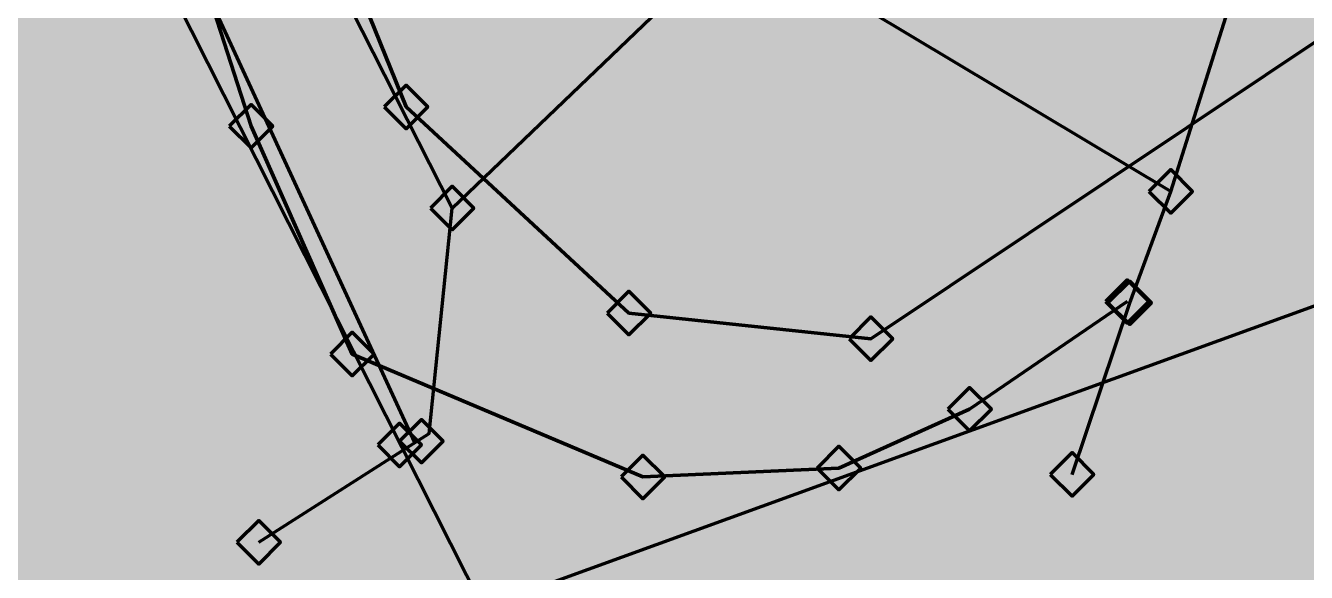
# Model space of a CAD drawing. Header units: inches. Extents: x 0 to 458, y -2 to 321.
# Drawn here: x 146.1 to 229.4, y 48 to 83.5 of the extents above; entities that cross this region are included whole.
import ezdxf

# ---------------------------------------------------------------- set-up
doc = ezdxf.new("R2010")
doc.units = ezdxf.units.IN
doc.header["$MEASUREMENT"] = 0
doc.layers.add('H', color=7, linetype='CONTINUOUS', lineweight=100)
doc.layers.add('P', color=250, linetype='CONTINUOUS', lineweight=100)

msp = doc.modelspace()

# ---------------------------------------------------------------- hatches: boundary and pattern name
at = {"layer": 'H', "linetype": 'Continuous'}
for color, points in [(7, [(-0.167, 296.167), (421, 296.167), (421, -1.833), (-0.167, -1.833)]), (0, [(185.75, 86.25), (184.167, 83.167), (183.583, 83.167), (185.25, 86.417), (183.417, 86.417), (183.417, 86.833), (185.75, 86.833), (185.75, 86.25), (188.5, 84.417), (188.083, 84.417), (188.083, 83.167), (187.583, 83.167), (187.583, 84.417), (186, 84.417), (186, 84.917), (187.667, 86.833), (188.083, 86.833), (188.083, 84.833), (188.5, 84.833), (188.5, 84.417), (185.75, 86.25), (187.583, 84.833), (187.583, 86.25), (186.417, 84.833), (187.583, 84.833), (185.75, 86.25), (189.75, 83.167), (189.167, 83.167), (189.167, 83.917), (189.75, 83.917), (189.75, 83.167), (185.75, 86.25), (192.75, 85), (192.75, 84.75), (192.75, 84.583), (192.667, 84.167), (192.583, 83.833), (192.5, 83.583), (192.333, 83.333), (192.083, 83.25), (191.833, 83.167), (191.583, 83.083), (191.333, 83.167), (191.083, 83.25), (190.833, 83.333), (190.667, 83.583), (190.583, 83.833), (190.5, 84.167), (190.417, 84.583), (190.417, 84.75), (190.417, 85), (190.417, 85.25), (190.417, 85.5), (190.5, 85.833), (190.583, 86.167), (190.75, 86.417), (190.833, 86.667), (191.083, 86.833), (191.333, 86.917), (191.583, 86.917), (191.917, 86.917), (192.083, 86.833), (192.333, 86.667), (192.5, 86.417), (192.583, 86.167), (192.667, 85.833), (192.75, 85.417), (192.75, 85.25), (192.75, 85), (185.75, 86.25), (192.167, 83.917), (192.167, 84.083), (192.25, 84.333), (192.25, 84.667), (192.25, 85), (192.25, 85.333), (192.25, 85.667), (192.167, 85.917), (192.167, 86.167), (191.917, 86.417), (191.75, 86.5), (191.583, 86.5), (191.25, 86.417), (191.083, 86.083), (191, 85.917), (190.917, 85.667), (190.917, 85.333), (190.917, 85), (190.917, 84.667), (190.917, 84.333), (191, 84.083), (191.083, 83.917), (191.25, 83.583), (191.417, 83.5), (191.583, 83.5), (191.917, 83.583), (192.167, 83.917), (185.75, 86.25), (195.333, 83.167), (193.5, 83.167), (193.5, 83.583), (194.167, 83.583), (194.167, 86), (193.5, 86), (193.5, 86.333), (193.833, 86.333), (194.083, 86.417), (194.25, 86.583), (194.25, 86.833), (194.667, 86.833), (194.667, 83.583), (195.333, 83.583), (195.333, 83.167)]), (0, [(201.25, 83.5), (199.667, 80.417), (199.167, 80.417), (200.833, 83.583), (198.917, 83.583), (198.917, 84.083), (201.25, 84.083), (201.25, 83.5), (202.667, 83.667), (202.417, 83.667), (202.167, 83.583), (202, 83.5), (201.833, 83.417), (201.75, 83.417), (201.75, 83.917), (202.25, 84.083), (202.75, 84.167), (203.167, 84.083), (203.5, 83.917), (203.75, 83.667), (203.833, 83.25), (203.667, 82.75), (203.167, 82.417), (203.417, 82.333), (203.667, 82.167), (203.833, 81.917), (203.917, 81.5), (203.833, 81), (203.583, 80.667), (203.167, 80.417), (202.667, 80.333), (202.167, 80.417), (201.667, 80.5), (201.667, 81.083), (201.75, 81.083), (202.167, 80.833), (202.667, 80.75), (202.917, 80.75), (203.167, 80.917), (203.333, 81.167), (203.417, 81.5), (203.333, 81.833), (203.167, 82), (202.917, 82.167), (202.667, 82.167), (202.417, 82.167), (202.417, 82.583), (202.583, 82.583), (203.167, 82.75), (203.333, 83.167), (203.25, 83.417), (203.167, 83.583), (202.917, 83.667), (202.667, 83.667), (201.25, 83.5), (205.25, 80.417), (204.667, 80.417), (204.667, 81.083), (205.25, 81.083), (205.25, 80.417), (201.25, 83.5), (207.833, 82.583), (207.75, 83.167), (207.583, 83.5), (207.333, 83.667), (207.083, 83.75), (206.583, 83.5), (206.417, 82.917), (206.5, 82.5), (206.667, 82.25), (206.917, 82.167), (207.167, 82.083), (207.5, 82.167), (207.833, 82.333), (207.833, 82.417), (207.833, 82.583), (201.25, 83.5), (205.917, 82.833), (206, 83.417), (206.25, 83.75), (206.667, 84), (207.083, 84.083), (207.583, 84), (207.917, 83.833), (208.167, 83.25), (208.333, 82.417), (208.167, 81.583), (207.917, 80.917), (207.417, 80.5), (206.667, 80.333), (206.417, 80.333), (206.25, 80.333), (206.25, 80.833), (206.417, 80.75), (206.75, 80.75), (207.5, 81.083), (207.833, 82), (207.417, 81.75), (207, 81.75), (206.667, 81.75), (206.333, 81.917), (206, 82.333), (205.917, 82.833), (201.25, 83.5), (211.167, 81.667), (210.667, 81.667), (210.667, 80.417), (210.25, 80.417), (210.25, 81.667), (208.583, 81.667), (208.583, 82.167), (210.25, 84.083), (210.667, 84.083), (210.667, 82), (211.167, 82), (211.167, 81.667), (201.25, 83.5), (210.25, 82), (210.25, 83.5), (209, 82), (210.25, 82)]), (0, [(170.25, 82.583), (168.667, 79.5), (168.167, 79.5), (169.833, 82.75), (168, 82.75), (168, 83.167), (170.25, 83.167), (170.25, 82.583), (173.083, 80.75), (172.667, 80.75), (172.667, 79.5), (172.167, 79.5), (172.167, 80.75), (170.583, 80.75), (170.583, 81.25), (172.25, 83.167), (172.667, 83.167), (172.667, 81.167), (173.083, 81.167), (173.083, 80.75), (170.25, 82.583), (172.167, 81.167), (172.167, 82.583), (170.917, 81.167), (172.167, 81.167), (170.25, 82.583), (174.25, 79.5), (173.667, 79.5), (173.667, 80.167), (174.25, 80.167), (174.25, 79.5), (170.25, 82.583), (177.167, 79.5), (175.333, 79.5), (175.333, 79.833), (176, 79.833), (176, 82.333), (175.333, 82.333), (175.333, 82.667), (175.667, 82.667), (175.917, 82.75), (176, 82.917), (176.083, 83.167), (176.5, 83.167), (176.5, 79.833), (177.167, 79.833), (177.167, 79.5), (170.25, 82.583), (178.833, 82.833), (178.5, 82.75), (178.25, 82.667), (178.083, 82.583), (177.917, 82.5), (177.917, 83), (178.083, 83.083), (178.333, 83.167), (178.583, 83.167), (178.833, 83.25), (179.083, 83.167), (179.25, 83.167), (179.583, 83), (179.833, 82.75), (179.917, 82.583), (179.917, 82.333), (179.917, 82.083), (179.75, 81.833), (179.5, 81.583), (179.25, 81.5), (179.5, 81.417), (179.75, 81.25), (179.917, 81), (180, 80.75), (180, 80.583), (180, 80.333), (179.917, 80.083), (179.667, 79.75), (179.5, 79.583), (179.333, 79.5), (179.083, 79.417), (178.75, 79.417), (178.5, 79.417), (178.25, 79.5), (178, 79.583), (177.75, 79.667), (177.75, 80.167), (177.833, 80.167), (178, 80), (178.25, 79.917), (178.5, 79.833), (178.75, 79.833), (179.083, 79.917), (179.333, 80), (179.5, 80.25), (179.5, 80.583), (179.417, 80.917), (179.333, 81.167), (179.083, 81.25), (178.75, 81.25), (178.5, 81.25), (178.5, 81.667), (178.667, 81.667), (179, 81.667), (179.25, 81.833), (179.417, 82), (179.417, 82.25), (179.417, 82.5), (179.25, 82.667), (179.083, 82.75), (178.833, 82.833)]), (0, [(150.667, 79.833), (149.083, 76.75), (148.583, 76.75), (150.25, 80), (148.333, 80), (148.333, 80.417), (150.667, 80.417), (150.667, 79.833), (153.417, 79.833), (151.833, 76.75), (151.333, 76.75), (153, 80), (151.167, 80), (151.167, 80.417), (153.417, 80.417), (153.417, 79.833), (150.667, 79.833), (154.667, 76.75), (154.083, 76.75), (154.083, 77.5), (154.667, 77.5), (154.667, 76.75), (150.667, 79.833), (157.75, 79.833), (156.167, 76.75), (155.667, 76.75), (157.333, 80), (155.417, 80), (155.417, 80.417), (157.75, 80.417), (157.75, 79.833), (150.667, 79.833), (160.5, 79.833), (158.917, 76.75), (158.417, 76.75), (160.083, 80), (158.167, 80), (158.167, 80.417), (160.5, 80.417), (160.5, 79.833)]), (0, [(169.417, 78.25), (170.833, 76.833), (172.25, 78.25), (170.833, 79.667)]), (0, [(159.333, 77), (160.75, 75.583), (162.167, 77), (160.75, 78.417)]), (0, [(223.167, 75.917), (221.583, 72.833), (221.083, 72.833), (222.75, 76.083), (220.833, 76.083), (220.833, 76.5), (223.167, 76.5), (223.167, 75.917), (224.667, 76.167), (224.333, 76.083), (224.083, 76), (223.917, 75.917), (223.75, 75.833), (223.75, 76.333), (223.917, 76.417), (224.167, 76.5), (224.417, 76.583), (224.667, 76.583), (224.917, 76.583), (225.083, 76.5), (225.417, 76.333), (225.667, 76.083), (225.75, 75.917), (225.75, 75.667), (225.75, 75.417), (225.583, 75.167), (225.333, 75), (225.083, 74.833), (225.333, 74.75), (225.583, 74.583), (225.75, 74.333), (225.833, 74.167), (225.833, 73.917), (225.833, 73.667), (225.75, 73.5), (225.5, 73.083), (225.333, 72.917), (225.083, 72.833), (224.917, 72.75), (224.583, 72.75), (224.333, 72.75), (224.083, 72.833), (223.833, 72.917), (223.583, 73), (223.583, 73.5), (223.667, 73.5), (223.833, 73.417), (224.083, 73.333), (224.333, 73.25), (224.583, 73.167), (224.917, 73.25), (225.167, 73.417), (225.25, 73.667), (225.333, 74), (225.25, 74.25), (225.083, 74.5), (224.833, 74.583), (224.583, 74.583), (224.333, 74.583), (224.333, 75), (224.5, 75), (224.833, 75.083), (225.083, 75.167), (225.25, 75.417), (225.25, 75.667), (225.25, 75.917), (225.083, 76), (224.833, 76.167), (224.667, 76.167), (223.167, 75.917), (227.167, 72.833), (226.583, 72.833), (226.583, 73.583), (227.167, 73.583), (227.167, 72.833), (223.167, 75.917), (229.75, 75), (229.75, 75.333), (229.667, 75.583), (229.583, 75.833), (229.5, 76), (229.25, 76.167), (229, 76.167), (228.75, 76.083), (228.5, 76), (228.417, 75.667), (228.333, 75.333), (228.333, 75.083), (228.417, 74.917), (228.583, 74.667), (228.833, 74.583), (229.083, 74.583), (229.417, 74.583), (229.75, 74.75), (229.75, 74.833), (229.75, 75), (223.167, 75.917), (227.833, 75.333), (227.833, 75.583), (227.917, 75.833), (228.083, 76.083), (228.167, 76.25), (228.333, 76.417), (228.583, 76.5), (228.75, 76.583), (229, 76.583), (229.25, 76.583), (229.5, 76.5), (229.833, 76.25), (230, 76), (230.083, 75.75), (230.167, 75.333), (230.25, 75.167), (230.25, 74.917), (230.167, 74.417), (230.167, 74), (230, 73.667), (229.833, 73.333), (229.583, 73.083), (229.333, 72.917), (229, 72.833), (228.583, 72.75), (228.417, 72.75), (228.167, 72.833), (228.167, 73.25), (228.417, 73.25), (228.667, 73.167), (228.917, 73.25), (229.083, 73.25), (229.417, 73.5), (229.5, 73.667), (229.583, 73.917), (229.667, 74.167), (229.75, 74.417), (229.5, 74.333), (229.333, 74.25), (228.917, 74.167), (228.583, 74.167), (228.25, 74.417), (228.083, 74.583), (227.917, 74.75), (227.917, 75), (227.833, 75.333), (223.167, 75.917), (233, 75.917), (231.417, 72.833), (230.917, 72.833), (232.583, 76.083), (230.667, 76.083), (230.667, 76.5), (233, 76.5), (233, 75.917)]), (0, [(176.417, 74.917), (174.833, 71.75), (174.333, 71.75), (176, 75), (174.083, 75), (174.083, 75.417), (176.417, 75.417), (176.417, 74.917), (179.25, 73), (178.833, 73), (178.833, 71.75), (178.333, 71.75), (178.333, 73), (176.75, 73), (176.75, 73.5), (178.333, 75.417), (178.833, 75.417), (178.833, 73.417), (179.25, 73.417), (179.25, 73), (176.417, 74.917), (178.333, 73.417), (178.333, 74.833), (177.083, 73.417), (178.333, 73.417), (176.417, 74.917), (180.417, 71.75), (179.833, 71.75), (179.833, 72.5), (180.417, 72.5), (180.417, 71.75), (176.417, 74.917), (182.167, 75.083), (181.917, 75.083), (181.667, 75), (181.5, 74.833), (181.333, 74.75), (181.25, 74.75), (181.25, 75.25), (181.75, 75.417), (182.25, 75.5), (182.667, 75.417), (183, 75.333), (183.25, 75), (183.333, 74.583), (183.167, 74.083), (182.667, 73.833), (182.667, 73.75), (182.917, 73.667), (183.167, 73.5), (183.333, 73.25), (183.417, 72.833), (183.333, 72.417), (183.083, 72), (182.667, 71.75), (182.167, 71.667), (181.667, 71.75), (181.167, 71.917), (181.167, 72.417), (181.25, 72.417), (181.667, 72.25), (182.167, 72.083), (182.417, 72.167), (182.667, 72.333), (182.833, 72.583), (182.917, 72.917), (182.833, 73.25), (182.667, 73.417), (182.417, 73.5), (182.167, 73.583), (181.917, 73.583), (181.917, 73.917), (182.083, 73.917), (182.667, 74.083), (182.833, 74.583), (182.75, 74.833), (182.667, 75), (182.417, 75.083), (182.167, 75.083), (176.417, 74.917), (185.75, 73.917), (185.667, 74.5), (185.5, 74.917), (185.25, 75.083), (185, 75.083), (184.583, 74.917), (184.333, 74.25), (184.417, 73.833), (184.583, 73.583), (184.833, 73.5), (185.083, 73.5), (185.417, 73.583), (185.75, 73.667), (185.75, 73.75), (185.75, 73.917), (176.417, 74.917), (183.833, 74.25), (184, 74.75), (184.25, 75.167), (184.583, 75.417), (185, 75.5), (185.5, 75.417), (185.833, 75.167), (186.167, 74.667), (186.25, 73.833), (186.167, 72.917), (185.833, 72.25), (185.333, 71.833), (184.583, 71.667), (184.417, 71.667), (184.167, 71.75), (184.167, 72.25), (184.417, 72.167), (184.667, 72.083), (185.417, 72.417), (185.75, 73.333), (185.333, 73.167), (185, 73.083), (184.583, 73.167), (184.25, 73.333), (184, 73.667), (183.833, 74.25)]), (0, [(219.167, 72.75), (220.583, 71.333), (222, 72.75), (220.583, 74.167)]), (0, [(172.417, 71.667), (173.833, 70.25), (175.25, 71.667), (173.833, 73.083)]), (0, [(220.5, 68.667), (218.833, 65.5), (218.333, 65.5), (220, 68.75), (218.167, 68.75), (218.167, 69.167), (220.5, 69.167), (220.5, 68.667), (223.25, 66.75), (222.833, 66.75), (222.833, 65.5), (222.333, 65.5), (222.333, 66.75), (220.75, 66.75), (220.75, 67.333), (222.417, 69.167), (222.833, 69.167), (222.833, 67.167), (223.25, 67.167), (223.25, 66.75), (220.5, 68.667), (222.333, 67.167), (222.333, 68.583), (221.167, 67.167), (222.333, 67.167), (220.5, 68.667), (224.5, 65.5), (223.917, 65.5), (223.917, 66.25), (224.5, 66.25), (224.5, 65.5), (220.5, 68.667), (227.5, 68.667), (225.917, 65.5), (225.417, 65.5), (227.083, 68.75), (225.25, 68.75), (225.25, 69.167), (227.5, 69.167), (227.5, 68.667), (220.5, 68.667), (230.333, 66.75), (229.917, 66.75), (229.917, 65.5), (229.417, 65.5), (229.417, 66.75), (227.833, 66.75), (227.833, 67.333), (229.5, 69.167), (229.917, 69.167), (229.917, 67.167), (230.333, 67.167), (230.333, 66.75), (220.5, 68.667), (229.417, 67.167), (229.417, 68.583), (228.167, 67.167), (229.417, 67.167)]), (0, [(207.667, 68.417), (206.083, 65.333), (205.583, 65.333), (207.25, 68.583), (205.333, 68.583), (205.333, 69), (207.667, 69), (207.667, 68.417), (210.5, 66.583), (210.083, 66.583), (210.083, 65.333), (209.583, 65.333), (209.583, 66.583), (208, 66.583), (208, 67.083), (209.583, 69), (210.083, 69), (210.083, 67), (210.5, 67), (210.5, 66.583), (207.667, 68.417), (209.583, 67), (209.583, 68.417), (208.333, 67), (209.583, 67), (207.667, 68.417), (211.667, 65.333), (211.083, 65.333), (211.083, 66), (211.667, 66), (211.667, 65.333), (207.667, 68.417), (214.75, 66.5), (214.75, 66.25), (214.667, 66), (214.583, 65.75), (214.417, 65.583), (214.25, 65.417), (214.083, 65.333), (213.833, 65.25), (213.667, 65.25), (213.417, 65.25), (213.167, 65.333), (212.833, 65.583), (212.667, 65.833), (212.5, 66.083), (212.417, 66.5), (212.417, 66.667), (212.417, 66.917), (212.417, 67.167), (212.417, 67.417), (212.5, 67.75), (212.667, 68.167), (212.833, 68.417), (213.083, 68.667), (213.333, 68.917), (213.667, 69), (214.083, 69.083), (214.25, 69), (214.5, 69), (214.5, 68.5), (214.417, 68.5), (214.25, 68.583), (214, 68.583), (213.75, 68.583), (213.583, 68.583), (213.25, 68.333), (213.083, 68.167), (213, 67.917), (212.917, 67.667), (212.917, 67.417), (213.25, 67.583), (213.667, 67.667), (214.083, 67.583), (214.25, 67.583), (214.417, 67.417), (214.583, 67.25), (214.667, 67.083), (214.75, 66.833), (214.75, 66.5), (207.667, 68.417), (214.25, 66.5), (214.25, 66.667), (214.25, 66.833), (214, 67.083), (213.833, 67.25), (213.583, 67.25), (213.25, 67.167), (212.917, 67.083), (212.917, 66.917), (212.917, 66.833), (212.917, 66.5), (213, 66.167), (213.083, 66), (213.167, 65.833), (213.417, 65.667), (213.667, 65.667), (213.917, 65.667), (214.083, 65.833), (214.25, 66.083), (214.25, 66.5), (207.667, 68.417), (216.917, 68.083), (216.917, 68.333), (216.833, 68.5), (216.583, 68.667), (216.333, 68.667), (216.083, 68.667), (215.917, 68.583), (215.75, 68.417), (215.75, 68.167), (215.833, 67.833), (216.083, 67.583), (216.333, 67.5), (216.583, 67.417), (216.75, 67.583), (216.917, 67.75), (216.917, 67.917), (216.917, 68.083), (207.667, 68.417), (217, 66.25), (217, 66.5), (216.917, 66.667), (216.833, 66.75), (216.583, 66.917), (216.333, 67), (216.083, 67.167), (215.917, 67), (215.75, 66.833), (215.667, 66.583), (215.667, 66.333), (215.667, 66.083), (215.833, 65.833), (216.083, 65.667), (216.333, 65.583), (216.583, 65.667), (216.833, 65.75), (217, 66), (217, 66.25), (207.667, 68.417), (216.333, 65.25), (216.083, 65.25), (215.833, 65.333), (215.667, 65.417), (215.5, 65.583), (215.25, 65.917), (215.167, 66.333), (215.167, 66.583), (215.333, 66.833), (215.5, 67.083), (215.75, 67.25), (215.5, 67.417), (215.333, 67.667), (215.25, 67.833), (215.25, 68.083), (215.333, 68.5), (215.583, 68.75), (215.917, 69), (216.083, 69.083), (216.333, 69.083), (216.583, 69.083), (216.75, 69), (217.167, 68.833), (217.333, 68.5), (217.417, 68.167), (217.417, 67.917), (217.333, 67.667), (217.083, 67.417), (216.917, 67.25), (217.167, 67.083), (217.333, 66.917), (217.5, 66.667), (217.5, 66.333), (217.5, 66.083), (217.417, 65.917), (217.333, 65.75), (217.167, 65.583), (216.833, 65.333), (216.583, 65.25), (216.333, 65.25)]), (0, [(187.917, 67.667), (186.333, 64.5), (185.833, 64.5), (187.5, 67.75), (185.583, 67.75), (185.583, 68.167), (187.917, 68.167), (187.917, 67.667), (190.75, 65.75), (190.333, 65.75), (190.333, 64.5), (189.833, 64.5), (189.833, 65.75), (188.25, 65.75), (188.25, 66.333), (189.833, 68.167), (190.333, 68.167), (190.333, 66.167), (190.75, 66.167), (190.75, 65.75), (187.917, 67.667), (189.833, 66.167), (189.833, 67.583), (188.583, 66.167), (189.833, 66.167), (187.917, 67.667), (191.917, 64.5), (191.333, 64.5), (191.333, 65.25), (191.917, 65.25), (191.917, 64.5), (187.917, 67.667), (195, 65.75), (195, 65.417), (194.917, 65.167), (194.833, 65), (194.667, 64.75), (194.5, 64.667), (194.333, 64.5), (194.083, 64.5), (193.833, 64.417), (193.667, 64.5), (193.417, 64.5), (193.083, 64.75), (192.917, 65), (192.75, 65.333), (192.667, 65.667), (192.667, 65.917), (192.667, 66.167), (192.667, 66.333), (192.667, 66.583), (192.75, 67), (192.917, 67.333), (193.083, 67.667), (193.25, 67.917), (193.583, 68.083), (193.917, 68.25), (194.333, 68.25), (194.5, 68.25), (194.75, 68.167), (194.75, 67.75), (194.667, 67.75), (194.5, 67.833), (194.25, 67.833), (194, 67.833), (193.833, 67.75), (193.5, 67.5), (193.333, 67.333), (193.25, 67.167), (193.167, 66.917), (193.167, 66.583), (193.5, 66.833), (193.917, 66.833), (194.333, 66.833), (194.5, 66.75), (194.667, 66.667), (194.833, 66.5), (194.917, 66.25), (195, 66), (195, 65.75), (187.917, 67.667), (194.5, 65.667), (194.5, 65.917), (194.5, 66.083), (194.25, 66.333), (194.083, 66.417), (193.833, 66.417), (193.5, 66.417), (193.167, 66.25), (193.167, 66.167), (193.167, 66), (193.167, 65.667), (193.25, 65.417), (193.333, 65.167), (193.417, 65.083), (193.667, 64.917), (193.833, 64.833), (194.167, 64.917), (194.333, 65.083), (194.5, 65.333), (194.5, 65.667), (187.917, 67.667), (197.75, 64.5), (195.5, 64.5), (195.5, 65), (195.667, 65.25), (195.917, 65.5), (196.167, 65.667), (196.333, 65.917), (196.583, 66.167), (196.667, 66.333), (196.833, 66.5), (196.917, 66.667), (197, 66.917), (197.083, 67.25), (197, 67.5), (196.917, 67.667), (196.667, 67.833), (196.417, 67.833), (196.167, 67.833), (195.917, 67.75), (195.75, 67.583), (195.583, 67.5), (195.583, 68), (195.75, 68.083), (196, 68.167), (196.25, 68.25), (196.5, 68.25), (196.75, 68.25), (196.917, 68.167), (197.25, 68), (197.5, 67.667), (197.583, 67.5), (197.583, 67.25), (197.5, 66.833), (197.417, 66.5), (197.167, 66.167), (196.917, 65.917), (196.667, 65.667), (196.417, 65.333), (196.167, 65.167), (195.917, 64.917), (197.75, 64.917), (197.75, 64.5)]), (0, [(169.833, 66.5), (168.25, 63.417), (167.75, 63.417), (169.417, 66.583), (167.5, 66.583), (167.5, 67.083), (169.833, 67.083), (169.833, 66.5), (172.083, 66.167), (172, 66.417), (171.917, 66.583), (171.667, 66.75), (171.417, 66.75), (171.167, 66.75), (171, 66.667), (170.833, 66.417), (170.833, 66.25), (170.917, 65.917), (171.167, 65.667), (171.417, 65.583), (171.667, 65.5), (171.833, 65.667), (172, 65.833), (172, 66), (172.083, 66.167), (169.833, 66.5), (172.083, 64.333), (172.083, 64.583), (172, 64.75), (171.917, 64.833), (171.667, 65), (171.5, 65.083), (171.167, 65.25), (171, 65.083), (170.833, 64.917), (170.75, 64.667), (170.75, 64.417), (170.75, 64.167), (170.917, 63.917), (171.167, 63.75), (171.417, 63.667), (171.75, 63.75), (171.917, 63.833), (172.083, 64.083), (172.083, 64.333), (169.833, 66.5), (171.417, 63.333), (171.167, 63.333), (170.917, 63.417), (170.75, 63.5), (170.583, 63.583), (170.333, 64), (170.25, 64.417), (170.25, 64.667), (170.417, 64.917), (170.583, 65.167), (170.833, 65.333), (170.583, 65.5), (170.417, 65.667), (170.333, 65.917), (170.333, 66.167), (170.417, 66.583), (170.667, 66.833), (171, 67.083), (171.167, 67.083), (171.417, 67.167), (171.667, 67.083), (171.917, 67.083), (172.25, 66.833), (172.417, 66.583), (172.5, 66.167), (172.5, 65.917), (172.417, 65.75), (172.25, 65.5), (172, 65.333), (172.25, 65.167), (172.417, 65), (172.583, 64.75), (172.583, 64.417), (172.583, 64.167), (172.5, 64), (172.417, 63.75), (172.25, 63.583), (171.917, 63.417), (171.667, 63.333), (171.417, 63.333), (169.833, 66.5), (173.833, 63.417), (173.25, 63.417), (173.25, 64.083), (173.833, 64.083), (173.833, 63.417), (169.833, 66.5), (175.667, 66.667), (175.333, 66.667), (175.083, 66.583), (174.917, 66.5), (174.75, 66.417), (174.75, 66.917), (174.917, 67), (175.167, 67.083), (175.417, 67.083), (175.667, 67.167), (175.917, 67.083), (176.083, 67.083), (176.417, 66.917), (176.667, 66.667), (176.75, 66.417), (176.75, 66.25), (176.75, 66), (176.583, 65.75), (176.333, 65.5), (176.083, 65.417), (176.333, 65.333), (176.583, 65.167), (176.75, 64.917), (176.833, 64.667), (176.833, 64.5), (176.833, 64.25), (176.75, 64), (176.5, 63.667), (176.333, 63.5), (176.083, 63.417), (175.917, 63.333), (175.583, 63.333), (175.333, 63.333), (175.083, 63.417), (174.833, 63.417), (174.583, 63.5), (174.583, 64.083), (174.667, 64.083), (174.833, 63.917), (175.083, 63.833), (175.333, 63.75), (175.583, 63.75), (175.917, 63.75), (176.167, 63.917), (176.25, 64.167), (176.333, 64.5), (176.25, 64.833), (176.083, 65), (175.833, 65.167), (175.583, 65.167), (175.333, 65.167), (175.333, 65.583), (175.5, 65.583), (175.833, 65.583), (176.083, 65.75), (176.25, 65.917), (176.25, 66.167), (176.25, 66.417), (176.083, 66.583), (175.833, 66.667), (175.667, 66.667), (169.833, 66.5), (179.5, 63.417), (177.667, 63.417), (177.667, 63.75), (178.333, 63.75), (178.333, 66.25), (177.667, 66.25), (177.667, 66.583), (178, 66.583), (178.25, 66.667), (178.417, 66.833), (178.417, 67.083), (178.833, 67.083), (178.833, 63.75), (179.5, 63.75), (179.5, 63.417)]), (0, [(216.333, 65.583), (217.75, 64.167), (219.167, 65.583), (217.75, 67)]), (0, [(216.5, 65.5), (217.917, 64.083), (219.333, 65.5), (217.917, 66.917)]), (0, [(183.917, 64.833), (185.333, 63.417), (186.75, 64.833), (185.333, 66.25)]), (0, [(199.667, 63.167), (201.083, 61.75), (202.5, 63.167), (201.083, 64.583)]), (0, [(165.917, 62.167), (167.333, 60.75), (168.75, 62.167), (167.333, 63.583)]), (0, [(194.167, 61.5), (192.583, 58.333), (192.083, 58.333), (193.75, 61.583), (191.833, 61.583), (191.833, 62), (194.167, 62), (194.167, 61.5), (197, 59.583), (196.583, 59.583), (196.583, 58.333), (196.083, 58.333), (196.083, 59.583), (194.5, 59.583), (194.5, 60.083), (196.083, 62), (196.583, 62), (196.583, 60), (197, 60), (197, 59.583), (194.167, 61.5), (196.083, 60), (196.083, 61.417), (194.833, 60), (196.083, 60), (194.167, 61.5), (198.167, 58.333), (197.583, 58.333), (197.583, 59.083), (198.167, 59.083), (198.167, 58.333), (194.167, 61.5), (201.25, 58.333), (199, 58.333), (199, 58.833), (199.167, 59.083), (199.417, 59.333), (199.667, 59.5), (199.833, 59.75), (200, 60), (200.167, 60.167), (200.333, 60.333), (200.417, 60.5), (200.5, 60.75), (200.583, 61.083), (200.5, 61.333), (200.417, 61.5), (200.167, 61.583), (199.917, 61.667), (199.667, 61.667), (199.417, 61.583), (199.25, 61.417), (199.083, 61.333), (199, 61.333), (199, 61.833), (199.25, 61.917), (199.5, 62), (199.75, 62.083), (200, 62.083), (200.25, 62.083), (200.417, 62), (200.75, 61.833), (201, 61.5), (201.083, 61.333), (201.083, 61.083), (201, 60.667), (200.917, 60.333), (200.667, 60), (200.417, 59.75), (200.167, 59.5), (199.917, 59.167), (199.583, 58.917), (199.417, 58.75), (201.25, 58.75), (201.25, 58.333), (194.167, 61.5), (204.083, 59.583), (203.667, 59.583), (203.667, 58.333), (203.167, 58.333), (203.167, 59.583), (201.583, 59.583), (201.583, 60.083), (203.167, 62), (203.667, 62), (203.667, 60), (204.083, 60), (204.083, 59.583), (194.167, 61.5), (203.167, 60), (203.167, 61.417), (201.917, 60), (203.167, 60)]), (0, [(210.083, 61.5), (208.5, 58.333), (208, 58.333), (209.667, 61.583), (207.75, 61.583), (207.75, 62), (210.083, 62), (210.083, 61.5), (212.75, 59.5), (212.667, 59), (212.417, 58.667), (212.083, 58.333), (211.583, 58.25), (211, 58.333), (210.583, 58.5), (210.583, 59), (210.75, 58.917), (211, 58.833), (211.25, 58.75), (211.583, 58.667), (211.833, 58.75), (212.083, 58.917), (212.25, 59.167), (212.25, 59.5), (212.25, 59.833), (212.083, 60), (211.833, 60.167), (211.5, 60.25), (211.083, 60.167), (210.75, 60.083), (210.75, 62), (212.75, 62), (212.75, 61.583), (211.25, 61.583), (211.25, 60.583), (211.417, 60.583), (211.583, 60.583), (212, 60.583), (212.417, 60.417), (212.667, 60.083), (212.75, 59.5), (210.083, 61.5), (214.083, 58.333), (213.5, 58.333), (213.5, 59.083), (214.083, 59.083), (214.083, 58.333), (210.083, 61.5), (216.583, 61.167), (216.417, 61.583), (216, 61.75), (215.5, 61.583), (215.333, 61.167), (215.417, 60.917), (215.75, 60.667), (215.917, 60.5), (216.25, 60.417), (216.5, 60.75), (216.583, 61.167), (210.083, 61.5), (216.667, 59.333), (216.583, 59.667), (216.25, 59.917), (216, 60.083), (215.667, 60.167), (215.417, 59.833), (215.25, 59.417), (215.5, 58.833), (216, 58.667), (216.5, 58.833), (216.667, 59.333), (210.083, 61.5), (216, 58.25), (215.5, 58.333), (215.083, 58.583), (214.833, 58.917), (214.75, 59.333), (214.917, 59.917), (215.417, 60.333), (215, 60.667), (214.833, 61.167), (215.167, 61.833), (216, 62.083), (216.75, 61.833), (217.083, 61.167), (216.917, 60.667), (216.5, 60.333), (216.5, 60.25), (217, 59.917), (217.167, 59.333), (216.833, 58.583), (216, 58.25), (210.083, 61.5), (219.917, 59.5), (219.833, 59), (219.583, 58.583), (219.25, 58.333), (218.75, 58.25), (218.333, 58.333), (218, 58.583), (217.667, 59.167), (217.583, 59.917), (217.667, 60.833), (218, 61.5), (218.5, 61.917), (219.25, 62.083), (219.417, 62.083), (219.583, 62), (219.583, 61.583), (219.417, 61.583), (219.167, 61.667), (218.417, 61.333), (218.083, 60.417), (218.417, 60.583), (218.833, 60.667), (219.167, 60.667), (219.583, 60.5), (219.833, 60.083), (219.917, 59.5), (210.083, 61.5), (219.417, 59.5), (219.417, 59.917), (219.167, 60.167), (219, 60.25), (218.75, 60.25), (218.417, 60.25), (218.083, 60.083), (218.083, 60), (218.083, 59.833), (218.167, 59.25), (218.333, 58.917), (218.5, 58.75), (218.75, 58.667), (219.25, 58.917), (219.417, 59.5)]), (0, [(174.417, 59.667), (172.833, 56.583), (172.25, 56.583), (174, 59.833), (172.083, 59.833), (172.083, 60.25), (174.417, 60.25), (174.417, 59.667), (176.583, 59.417), (176.5, 59.583), (176.417, 59.833), (176.25, 59.917), (175.917, 60), (175.75, 59.917), (175.5, 59.833), (175.417, 59.667), (175.333, 59.417), (175.417, 59.083), (175.667, 58.917), (175.917, 58.75), (176.25, 58.667), (176.417, 58.833), (176.5, 59), (176.583, 59.167), (176.583, 59.417), (174.417, 59.667), (176.667, 57.583), (176.667, 57.75), (176.583, 57.917), (176.417, 58.083), (176.25, 58.167), (176, 58.25), (175.667, 58.417), (175.5, 58.25), (175.333, 58.083), (175.25, 57.833), (175.25, 57.667), (175.333, 57.333), (175.5, 57.083), (175.667, 56.917), (176, 56.833), (176.25, 56.917), (176.5, 57.083), (176.583, 57.25), (176.667, 57.583), (174.417, 59.667), (176, 56.5), (175.667, 56.5), (175.5, 56.583), (175.25, 56.667), (175.083, 56.833), (174.833, 57.167), (174.75, 57.583), (174.833, 57.917), (174.917, 58.167), (175.083, 58.333), (175.417, 58.5), (175.417, 58.583), (175.167, 58.75), (175, 58.917), (174.917, 59.083), (174.833, 59.333), (174.917, 59.75), (175.167, 60.083), (175.5, 60.25), (175.75, 60.333), (176, 60.333), (176.167, 60.333), (176.417, 60.25), (176.75, 60.083), (177, 59.75), (177.083, 59.417), (177, 59.167), (176.917, 58.917), (176.75, 58.667), (176.5, 58.5), (176.75, 58.333), (177, 58.167), (177.083, 57.917), (177.167, 57.583), (177.167, 57.417), (177.083, 57.167), (177, 57), (176.833, 56.833), (176.417, 56.583), (176.167, 56.5), (176, 56.5), (174.417, 59.667), (178.417, 56.583), (177.833, 56.583), (177.833, 57.25), (178.417, 57.25), (178.417, 56.583), (174.417, 59.667), (180.167, 59.917), (179.917, 59.833), (179.667, 59.75), (179.417, 59.667), (179.25, 59.583), (179.25, 60.083), (179.417, 60.167), (179.667, 60.25), (179.917, 60.333), (180.167, 60.333), (180.417, 60.333), (180.667, 60.25), (181, 60.083), (181.25, 59.833), (181.25, 59.667), (181.333, 59.417), (181.25, 59.167), (181.083, 58.917), (180.917, 58.75), (180.583, 58.583), (180.833, 58.5), (181.083, 58.333), (181.333, 58.083), (181.333, 57.917), (181.333, 57.667), (181.333, 57.417), (181.25, 57.25), (181.083, 56.833), (180.833, 56.667), (180.667, 56.583), (180.417, 56.5), (180.167, 56.5), (179.833, 56.5), (179.583, 56.583), (179.333, 56.667), (179.167, 56.75), (179.167, 57.25), (179.333, 57.167), (179.583, 57), (179.833, 56.917), (180.083, 56.917), (180.417, 57), (180.667, 57.167), (180.833, 57.333), (180.833, 57.667), (180.833, 58), (180.667, 58.25), (180.417, 58.333), (180.083, 58.333), (179.917, 58.333), (179.917, 58.75), (180.083, 58.75), (180.333, 58.833), (180.583, 58.917), (180.75, 59.083), (180.833, 59.417), (180.75, 59.583), (180.583, 59.75), (180.417, 59.833), (180.167, 59.917), (174.417, 59.667), (184.167, 56.583), (181.917, 56.583), (181.917, 57.083), (182.167, 57.333), (182.417, 57.5), (182.583, 57.75), (182.833, 58), (183, 58.167), (183.167, 58.417), (183.25, 58.583), (183.417, 58.75), (183.5, 59), (183.5, 59.25), (183.5, 59.583), (183.333, 59.75), (183.167, 59.833), (182.917, 59.917), (182.667, 59.833), (182.417, 59.75), (182.167, 59.667), (182, 59.583), (182, 60.083), (182.167, 60.167), (182.417, 60.25), (182.667, 60.333), (182.917, 60.333), (183.167, 60.333), (183.417, 60.25), (183.75, 60.083), (184, 59.75), (184, 59.5), (184, 59.333), (184, 58.917), (183.833, 58.583), (183.667, 58.25), (183.333, 57.917), (183.083, 57.667), (182.833, 57.417), (182.583, 57.167), (182.417, 57), (184.167, 57), (184.167, 56.583)]), (0, [(206.083, 58.583), (207.5, 57.167), (208.917, 58.583), (207.5, 60)]), (0, [(169, 56.25), (170.417, 54.833), (171.833, 56.25), (170.417, 57.667)]), (0, [(170.417, 56.5), (171.833, 55.083), (173.25, 56.5), (171.833, 57.917)]), (0, [(160.417, 56), (158.833, 52.917), (158.25, 52.917), (159.917, 56.167), (158.083, 56.167), (158.083, 56.583), (160.417, 56.583), (160.417, 56), (162.583, 55.75), (162.5, 55.917), (162.417, 56.167), (162.25, 56.25), (161.917, 56.333), (161.667, 56.25), (161.5, 56.167), (161.417, 56), (161.333, 55.75), (161.417, 55.417), (161.667, 55.25), (161.917, 55.083), (162.167, 55), (162.417, 55.167), (162.5, 55.333), (162.583, 55.5), (162.583, 55.75), (160.417, 56), (162.667, 53.917), (162.583, 54.083), (162.583, 54.25), (162.417, 54.417), (162.25, 54.5), (162, 54.583), (161.667, 54.75), (161.5, 54.583), (161.333, 54.417), (161.25, 54.167), (161.25, 53.917), (161.333, 53.667), (161.417, 53.417), (161.667, 53.25), (161.917, 53.167), (162.25, 53.25), (162.417, 53.417), (162.583, 53.583), (162.667, 53.917), (160.417, 56), (161.917, 52.833), (161.667, 52.833), (161.417, 52.917), (161.25, 53), (161.083, 53.167), (160.833, 53.5), (160.75, 53.917), (160.833, 54.167), (160.917, 54.5), (161.083, 54.667), (161.417, 54.833), (161.417, 54.917), (161.167, 55.083), (161, 55.25), (160.917, 55.417), (160.833, 55.667), (160.917, 56.083), (161.167, 56.417), (161.5, 56.583), (161.75, 56.667), (161.917, 56.667), (162.167, 56.667), (162.417, 56.583), (162.75, 56.417), (163, 56.083), (163.083, 55.75), (163, 55.5), (162.917, 55.25), (162.75, 55), (162.5, 54.833), (162.75, 54.667), (163, 54.5), (163.083, 54.25), (163.167, 53.917), (163.083, 53.667), (163.083, 53.5), (162.917, 53.333), (162.833, 53.167), (162.417, 52.917), (162.167, 52.833), (161.917, 52.833), (160.417, 56), (164.417, 52.917), (163.833, 52.917), (163.833, 53.583), (164.417, 53.583), (164.417, 52.917), (160.417, 56), (167.5, 54.167), (167.083, 54.167), (167.083, 52.917), (166.583, 52.917), (166.583, 54.167), (165, 54.167), (165, 54.667), (166.667, 56.583), (167.083, 56.583), (167.083, 54.583), (167.5, 54.583), (167.5, 54.167), (160.417, 56), (166.583, 54.583), (166.583, 56), (165.417, 54.583), (166.583, 54.583), (160.417, 56), (170.167, 52.917), (167.917, 52.917), (167.917, 53.417), (168.167, 53.667), (168.417, 53.833), (168.583, 54.083), (168.833, 54.333), (169, 54.5), (169.167, 54.75), (169.25, 54.917), (169.333, 55.083), (169.5, 55.333), (169.5, 55.583), (169.5, 55.917), (169.333, 56.083), (169.167, 56.167), (168.917, 56.25), (168.667, 56.167), (168.417, 56.083), (168.167, 56), (168, 55.917), (168, 56.417), (168.167, 56.5), (168.417, 56.583), (168.667, 56.667), (168.917, 56.667), (169.167, 56.667), (169.417, 56.583), (169.75, 56.417), (169.917, 56.083), (170, 55.833), (170, 55.667), (170, 55.25), (169.833, 54.917), (169.583, 54.583), (169.333, 54.25), (169.083, 54), (168.833, 53.75), (168.583, 53.5), (168.417, 53.333), (170.167, 53.333), (170.167, 52.917)]), (0, [(197.583, 54.75), (199, 53.333), (200.417, 54.75), (199, 56.167)]), (0, [(184.833, 54.167), (186.25, 52.75), (187.667, 54.167), (186.25, 55.583)]), (0, [(201.5, 54.583), (199.917, 51.417), (199.417, 51.417), (201.083, 54.667), (199.25, 54.667), (199.25, 55.083), (201.5, 55.083), (201.5, 54.583), (204.333, 52.583), (204.25, 52.333), (204.25, 52.083), (204.083, 51.917), (204, 51.667), (203.75, 51.583), (203.583, 51.417), (203.417, 51.417), (203.167, 51.333), (202.917, 51.417), (202.667, 51.417), (202.333, 51.667), (202.167, 51.917), (202, 52.25), (202, 52.583), (201.917, 52.833), (201.917, 53.083), (201.917, 53.25), (202, 53.5), (202, 53.917), (202.167, 54.25), (202.333, 54.583), (202.583, 54.833), (202.833, 55), (203.167, 55.167), (203.583, 55.167), (203.833, 55.167), (204, 55.083), (204, 54.667), (203.75, 54.75), (203.5, 54.75), (203.333, 54.75), (203.083, 54.667), (202.75, 54.417), (202.667, 54.25), (202.583, 54.083), (202.5, 53.833), (202.417, 53.5), (202.833, 53.667), (203.167, 53.75), (203.583, 53.75), (203.75, 53.667), (203.917, 53.583), (204.083, 53.417), (204.25, 53.167), (204.25, 52.917), (204.333, 52.583), (201.5, 54.583), (203.833, 52.583), (203.833, 52.833), (203.75, 53), (203.583, 53.25), (203.333, 53.333), (203.083, 53.333), (202.75, 53.333), (202.417, 53.167), (202.417, 53.083), (202.417, 52.917), (202.417, 52.583), (202.5, 52.333), (202.583, 52.083), (202.667, 52), (202.917, 51.833), (203.167, 51.75), (203.417, 51.833), (203.667, 52), (203.75, 52.25), (203.833, 52.583), (201.5, 54.583), (205.5, 51.417), (204.917, 51.417), (204.917, 52.167), (205.5, 52.167), (205.5, 51.417), (201.5, 54.583), (208.5, 52.583), (208.5, 52.333), (208.417, 52.083), (208.333, 51.917), (208.167, 51.75), (208, 51.583), (207.833, 51.417), (207.583, 51.417), (207.333, 51.333), (207.083, 51.333), (206.75, 51.417), (206.583, 51.5), (206.333, 51.583), (206.333, 52.083), (206.417, 52.083), (206.583, 52), (206.75, 51.917), (207.083, 51.833), (207.333, 51.75), (207.583, 51.833), (207.833, 52), (208, 52.25), (208, 52.583), (208, 52.917), (207.833, 53.167), (207.583, 53.25), (207.25, 53.333), (206.833, 53.25), (206.5, 53.25), (206.5, 55.083), (208.5, 55.083), (208.5, 54.667), (207, 54.667), (207, 53.667), (207.167, 53.667), (207.333, 53.75), (207.583, 53.667), (207.75, 53.667), (208.167, 53.5), (208.417, 53.167), (208.5, 52.917), (208.5, 52.583), (201.5, 54.583), (211.167, 51.417), (209.333, 51.417), (209.333, 51.833), (210, 51.833), (210, 54.25), (209.333, 54.25), (209.333, 54.583), (209.667, 54.583), (209.917, 54.667), (210.083, 54.833), (210.083, 55.083), (210.5, 55.083), (210.5, 51.833), (211.167, 51.833), (211.167, 51.417)]), (0, [(212.75, 54.333), (214.167, 52.917), (215.583, 54.333), (214.167, 55.75)]), (0, [(216.75, 53.833), (215.167, 50.75), (214.667, 50.75), (216.333, 53.917), (214.417, 53.917), (214.417, 54.333), (216.75, 54.333), (216.75, 53.833), (219.417, 51.917), (219.333, 51.417), (219.167, 51), (218.75, 50.75), (218.25, 50.667), (217.75, 50.667), (217.25, 50.833), (217.25, 51.333), (217.333, 51.333), (217.5, 51.25), (217.667, 51.167), (218, 51.083), (218.25, 51.083), (218.5, 51.083), (218.75, 51.25), (218.917, 51.5), (218.917, 51.917), (218.917, 52.167), (218.75, 52.417), (218.5, 52.5), (218.167, 52.583), (217.75, 52.583), (217.417, 52.5), (217.417, 54.333), (219.417, 54.333), (219.417, 53.917), (217.917, 53.917), (217.917, 53), (218.083, 53), (218.25, 53), (218.667, 52.917), (219.083, 52.75), (219.333, 52.417), (219.417, 51.917), (216.75, 53.833), (220.75, 50.75), (220.167, 50.75), (220.167, 51.417), (220.75, 51.417), (220.75, 50.75), (216.75, 53.833), (223.833, 53.833), (222.25, 50.75), (221.75, 50.75), (223.417, 53.917), (221.5, 53.917), (221.5, 54.333), (223.833, 54.333), (223.833, 53.833), (216.75, 53.833), (226, 53.5), (225.833, 53.917), (225.417, 54.083), (225, 53.917), (224.833, 53.583), (224.917, 53.25), (225.167, 53), (225.417, 52.917), (225.667, 52.75), (226, 53.083), (226, 53.5), (216.75, 53.833), (226.083, 51.667), (226, 52.083), (225.667, 52.333), (225.417, 52.417), (225.167, 52.583), (224.833, 52.25), (224.75, 51.75), (224.917, 51.25), (225.417, 51), (225.917, 51.167), (226.083, 51.667), (216.75, 53.833), (225.417, 50.667), (224.917, 50.75), (224.5, 50.917), (224.333, 51.333), (224.25, 51.75), (224.417, 52.25), (224.833, 52.667), (224.417, 53), (224.333, 53.5), (224.667, 54.167), (225.417, 54.417), (226.25, 54.167), (226.5, 53.5), (226.417, 53), (226, 52.667), (226.417, 52.25), (226.583, 51.75), (226.25, 50.917), (225.417, 50.667)]), (0, [(185.667, 52.417), (184.083, 49.25), (183.583, 49.25), (185.25, 52.5), (183.333, 52.5), (183.333, 52.917), (185.667, 52.917), (185.667, 52.417), (188.417, 52.417), (186.833, 49.25), (186.333, 49.25), (188, 52.5), (186.167, 52.5), (186.167, 52.917), (188.417, 52.917), (188.417, 52.417), (185.667, 52.417), (189.667, 49.25), (189.083, 49.25), (189.083, 50), (189.667, 50), (189.667, 49.25), (185.667, 52.417), (192.833, 50.583), (192.417, 50.583), (192.417, 49.25), (191.917, 49.25), (191.917, 50.583), (190.333, 50.583), (190.333, 51.083), (191.917, 52.917), (192.417, 52.917), (192.417, 50.917), (192.833, 50.917), (192.833, 50.583), (185.667, 52.417), (191.917, 50.917), (191.917, 52.333), (190.667, 50.917), (191.917, 50.917), (185.667, 52.417), (194.917, 52.083), (194.917, 52.333), (194.75, 52.5), (194.583, 52.667), (194.333, 52.667), (194.083, 52.667), (193.917, 52.5), (193.75, 52.333), (193.75, 52.083), (193.833, 51.833), (194.083, 51.583), (194.333, 51.5), (194.583, 51.333), (194.75, 51.5), (194.917, 51.667), (194.917, 51.917), (194.917, 52.083), (185.667, 52.417), (195, 50.25), (195, 50.5), (194.917, 50.583), (194.833, 50.75), (194.583, 50.917), (194.333, 51), (194.083, 51.083), (193.917, 51), (193.75, 50.75), (193.667, 50.583), (193.667, 50.333), (193.667, 50), (193.833, 49.75), (194.083, 49.583), (194.333, 49.583), (194.583, 49.583), (194.833, 49.75), (195, 50), (195, 50.25), (185.667, 52.417), (194.333, 49.167), (194.083, 49.25), (193.833, 49.25), (193.667, 49.417), (193.5, 49.5), (193.25, 49.833), (193.167, 50.333), (193.167, 50.583), (193.333, 50.833), (193.5, 51.083), (193.75, 51.25), (193.5, 51.417), (193.333, 51.583), (193.25, 51.833), (193.25, 52.083), (193.333, 52.417), (193.583, 52.75), (193.917, 53), (194.083, 53), (194.333, 53), (194.583, 53), (194.75, 53), (195.167, 52.75), (195.333, 52.5), (195.417, 52.083), (195.417, 51.833), (195.333, 51.583), (195.083, 51.417), (194.917, 51.25), (195.167, 51.083), (195.333, 50.833), (195.5, 50.583), (195.5, 50.333), (195.5, 50.083), (195.417, 49.833), (195.333, 49.667), (195.167, 49.5), (194.833, 49.25), (194.583, 49.25), (194.333, 49.167)]), (0, [(159.833, 49.917), (161.25, 48.5), (162.667, 49.917), (161.25, 51.333)]), (0, [(163.833, 49.417), (162.25, 46.333), (161.667, 46.333), (163.333, 49.5), (161.5, 49.5), (161.5, 49.917), (163.833, 49.917), (163.833, 49.417), (166, 48.417), (166, 49.083), (165.75, 49.417), (165.583, 49.583), (165.333, 49.667), (164.833, 49.417), (164.667, 48.75), (164.75, 48.417), (164.917, 48.167), (165.083, 48.083), (165.333, 48), (165.75, 48.083), (166, 48.25), (166, 48.333), (166, 48.417), (163.833, 49.417), (164.167, 48.75), (164.25, 49.25), (164.5, 49.667), (164.833, 49.917), (165.333, 50), (165.75, 49.917), (166.167, 49.667), (166.417, 49.167), (166.5, 48.333), (166.417, 47.5), (166.167, 46.833), (165.583, 46.333), (164.917, 46.25), (164.667, 46.25), (164.5, 46.25), (164.5, 46.75), (164.667, 46.667), (164.917, 46.667), (165.75, 47), (166, 47.833), (165.667, 47.667), (165.25, 47.583), (164.917, 47.667), (164.583, 47.833), (164.25, 48.25), (164.167, 48.75), (163.833, 49.417), (167.833, 46.333), (167.25, 46.333), (167.25, 47), (167.833, 47), (167.833, 46.333), (163.833, 49.417), (169.583, 49.583), (169.333, 49.583), (169, 49.5), (168.833, 49.417), (168.667, 49.25), (168.667, 49.833), (169.083, 50), (169.583, 50), (170, 50), (170.333, 49.833), (170.583, 49.5), (170.667, 49.167), (170.5, 48.583), (170, 48.333), (170.25, 48.25), (170.5, 48.083), (170.667, 47.75), (170.75, 47.417), (170.667, 46.917), (170.417, 46.583), (170.083, 46.333), (169.583, 46.25), (169, 46.25), (168.583, 46.417), (168.583, 47), (169, 46.75), (169.5, 46.667), (169.833, 46.667), (170.083, 46.833), (170.25, 47.083), (170.25, 47.417), (170.25, 47.75), (170.083, 47.917), (169.833, 48.083), (169.5, 48.083), (169.333, 48.083), (169.333, 48.5), (169.417, 48.5), (170, 48.667), (170.167, 49.083), (170.167, 49.333), (170, 49.5), (169.833, 49.583), (169.583, 49.583), (163.833, 49.417), (173.667, 47.583), (173.25, 47.583), (173.25, 46.333), (172.75, 46.333), (172.75, 47.583), (171.167, 47.583), (171.167, 48.083), (172.833, 49.917), (173.25, 49.917), (173.25, 47.917), (173.667, 47.917), (173.667, 47.583), (163.833, 49.417), (172.75, 47.917), (172.75, 49.417), (171.583, 47.917), (172.75, 47.917)])]:
    msp.add_hatch(color=color, dxfattribs=at).paths.add_polyline_path(points)

# ---------------------------------------------------------------- linework, layer by layer
at = {"layer": 'P', "color": 0, "linetype": 'Continuous'}
for points in [[(36.833, 320.833), (175.833, 45.667), (458, 148.083)], [(36.833, 320.833), (175.833, 45.667), (458, 148.083)], [(36.833, 320.833), (175.833, 45.667), (458, 148.083)], [(53.75, 307.417), (81.75, 288.75), (92.583, 266.083), (130.5, 202.25), (139.417, 164.25), (150.5, 128.5), (170.833, 78.25), (185.333, 64.833), (201.083, 63.167), (247.333, 94.083)], [(220.583, 72.75), (192.5, 89.583), (166.5, 105.417), (157.917, 132.417), (150.25, 159.5), (143.417, 185.833), (143.417, 185.833), (143.25, 203.417), (126.25, 228.917), (114.417, 252.833), (87.833, 297.667)], [(173.833, 71.667), (159.167, 100.583), (149, 129.25), (139.917, 159.5), (135, 184.833), (130.333, 199.667), (117.417, 224.333), (102.417, 248.167), (77.417, 292.583)], [(171.417, 56.417), (153.333, 95.583), (120.833, 123.667), (115.25, 150), (106.25, 170.5), (84.833, 207.083), (68.5, 226.083), (37.333, 259.333)], [(247.333, 94.083), (201.083, 63.167), (185.333, 64.833), (170.833, 78.25), (150.5, 128.5), (139.417, 164.25)], [(247.333, 94.083), (201.083, 63.167), (185.333, 64.833), (170.833, 78.25), (150.5, 128.5), (139.417, 164.25)], [(217.75, 65.583), (207.5, 58.583), (199, 54.75), (186.25, 54.167), (167.333, 62.167), (160.75, 77), (155.25, 94.083), (148.5, 116.083), (148.5, 116.083), (141, 140.75)], [(217.75, 65.583), (207.5, 58.583), (199, 54.75), (186.25, 54.167), (167.333, 62.167), (160.75, 77), (155.25, 94.083), (148.5, 116.083), (148.5, 116.083), (141, 140.75)], [(161.25, 49.917), (172.333, 57), (173.833, 71.667), (192.5, 89.583), (208, 107.5), (216.25, 122.75)], [(148.5, 116.083), (155.25, 94.083), (160.75, 77), (167.333, 62.167), (186.25, 54.167), (199, 54.75), (207.5, 58.583), (217.75, 65.583)], [(214.167, 54.333), (217.917, 65.5), (220.583, 72.75), (226.333, 91), (232.25, 109.75)], [(169.417, 78.25), (170.833, 76.833), (172.25, 78.25), (170.833, 79.667), (169.417, 78.25)], [(159.333, 77), (160.75, 75.583), (162.167, 77), (160.75, 78.417), (159.333, 77)], [(219.167, 72.75), (220.583, 71.333), (222, 72.75), (220.583, 74.167), (219.167, 72.75)], [(172.417, 71.667), (173.833, 70.25), (175.25, 71.667), (173.833, 73.083), (172.417, 71.667)], [(216.333, 65.583), (217.75, 64.167), (219.167, 65.583), (217.75, 67), (216.333, 65.583)], [(216.5, 65.5), (217.917, 64.083), (219.333, 65.5), (217.917, 66.917), (216.5, 65.5)], [(183.917, 64.833), (185.333, 63.417), (186.75, 64.833), (185.333, 66.25), (183.917, 64.833)], [(199.667, 63.167), (201.083, 61.75), (202.5, 63.167), (201.083, 64.583), (199.667, 63.167)], [(165.917, 62.167), (167.333, 60.75), (168.75, 62.167), (167.333, 63.583), (165.917, 62.167)], [(206.083, 58.583), (207.5, 57.167), (208.917, 58.583), (207.5, 60), (206.083, 58.583)], [(169, 56.25), (170.417, 54.833), (171.833, 56.25), (170.417, 57.667), (169, 56.25)], [(170.417, 56.5), (171.833, 55.083), (173.25, 56.5), (171.833, 57.917), (170.417, 56.5)], [(197.583, 54.75), (199, 53.333), (200.417, 54.75), (199, 56.167), (197.583, 54.75)], [(184.833, 54.167), (186.25, 52.75), (187.667, 54.167), (186.25, 55.583), (184.833, 54.167)], [(212.75, 54.333), (214.167, 52.917), (215.583, 54.333), (214.167, 55.75), (212.75, 54.333)], [(159.833, 49.917), (161.25, 48.5), (162.667, 49.917), (161.25, 51.333), (159.833, 49.917)]]:
    msp.add_lwpolyline(points, dxfattribs=at)

doc.saveas('drawing.dxf')
